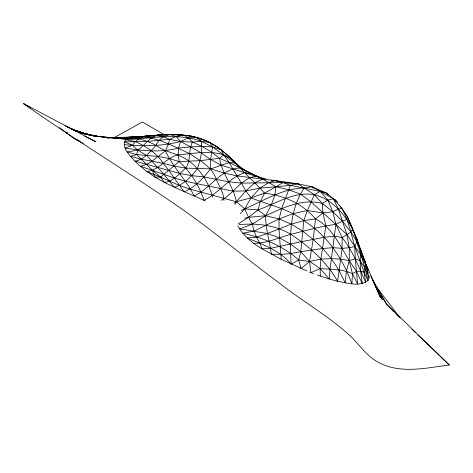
<?xml version="1.0" encoding="UTF-8"?>
<svg xmlns="http://www.w3.org/2000/svg" width="473" height="473" viewBox="0 0 473 473"><rect width="100%" height="100%" fill="white"/><g stroke="black" fill="none" stroke-linecap="round" stroke-linejoin="round"><path stroke-width="0.71" d="M170.587 134.604L161.878 134.663L133.244 137.324L129.176 138.157L126.279 139.671L124.588 141.835C123.021 147.381 127.367 152.253 130.459 156.362L141.309 159.2L163.132 163.374L174.076 166.112L185.688 168.116L210.674 168.896L224.119 173.065L236.807 175.85L275.576 180.621L297.996 183.861L311.914 186.746L320.126 191.382L327.848 200.091L332.785 211.733L335.895 224.326L342.121 237.558L342.109 248.343L337.621 281.293C347.288 282.866 359.415 287.235 368.006 280.536L369.082 278.053L368.928 275.576M339.318 205.081C348.217 217.001 350.558 232.515 354.797 246.498C354.933 259.062 356.607 271.532 357.594 284.042L352.444 273.719L349.257 260.546L349.31 247.757L346.851 234.419L338.396 209.143L333.323 198.772L326.34 192.954L311.914 186.746L309.726 186.74M271.372 180.29L275.576 180.621L282.984 182.59L290.381 185.339L320.126 191.382L333.323 198.772L342.009 208.398L347.336 216.533L352.645 228.938L356.89 239.025L356.802 241.821L364.967 267.913L368.006 280.536L364.08 272.241L354.797 246.498L346.851 234.419L310.962 201.817L300.509 194.178L288.962 189.88L275.948 186.776L262.769 179.036L229.169 162.552L219.584 158.331L211.922 152.312L202.16 146.447L192.458 142.095L180.597 141.48L169.742 139.375L163.469 136.673L155.989 135.526L147.41 135.781L139.795 136.969M237.759 225.911C243.394 235.755 252.328 243.063 261.953 248.804L270.521 248.325L301.792 241.608L324.425 237.286L334.257 236.157L342.121 237.558C352.888 250.832 358.635 267.044 365.706 282.375L364.08 272.241L360.668 271.2L356.465 271.366L352.444 273.719L351.906 283.835C342.736 258.418 327.026 235.087 303.772 220.619C288.299 208.628 268.747 204.963 250.986 197.844L245.877 190.909L229.169 162.552L223.664 154.931L221.181 149.864L217.142 146.831L218.1 147.907M223.924 200.499C223.83 192.878 219.04 185.948 216.155 179.054C211.987 166.49 199.772 160.761 189.673 153.613C171.876 145.814 153.465 134.492 133.244 137.324M342.009 208.398L338.396 209.143L332.785 211.733L322.917 212.986L315.479 218.934L313.209 239.421L309.59 261.439L310.85 272.602L313.552 273.601M289.322 182.868L282.984 182.59L275.948 186.776L274.896 194.787L271.396 204.632L265.625 215.735L252.31 224.131L239.687 228.885L267.357 233.526L279.543 237.884L290.664 244.192L300.804 251.671L309.59 261.439L320.174 268.54L329.267 279.005L337.621 281.293C326.713 261.794 309.236 246.545 290.824 234.295C275.28 225.047 256.898 223.002 239.172 224.634M345.213 213.542L347.336 216.533L346.768 219.265L335.895 224.326L330.059 269.066L329.267 279.005L317.596 275.097M364.08 272.241L365.499 264.372L364.908 261.179L356.89 239.025L351.788 227.223C356.949 242.59 363.968 257.253 368.254 272.974M306.942 270.999L281.193 259.316L261.953 248.804L259.908 243.169L256.478 237.198L254.102 231.055L252.31 224.131L248.573 217.332L244.712 208.889L236.34 201.746L189.898 189.111L179.421 185.511L160.542 177.079L152.371 170.245L136.644 154.57L137.69 150.107C146.169 144.614 152.034 132.28 164.042 135.036M239.604 166.667L231.238 158.544L223.664 154.931L219.584 158.331L200.174 160.643L179.172 161.618L169.092 158.461L158.006 156.445L136.644 154.57L130.459 156.362L134.876 161.127L180.065 173.55L191.802 175.666L203.946 176.949L228.82 181.815L241.484 183.128L282.984 182.59L297.996 183.861L314.35 194.705L322.355 203.473L332.785 211.733L342.712 221.417L350.925 232.042L356.802 241.821L354.797 246.498L360.793 254.74L365.499 264.372L369.082 278.053L364.967 267.913L360.036 260.629L355.282 258.885L349.257 260.546L340.678 259.145L331.366 258.636L320.925 259.08L309.59 261.439L301.076 268.587L298.7 259.973L300.804 251.671L303.772 220.619L307.432 210.455L314.35 194.705L320.126 191.382L326.34 192.954L328.439 194.87M233.952 203.325L236.34 201.746L250.986 197.844L264.496 193.191C283.717 195.355 302.962 203.875 315.479 218.934C332.17 227.324 339.768 245.505 349.257 260.546L346.402 271.153L345.213 282.913L338.851 270.13L331.366 258.636L322.74 248.467L313.209 239.421L302.631 231.114L291.214 224.084L279.123 218.916L265.625 215.735L248.573 217.332L244.429 218.224M238.203 223.942L248.573 217.332L258.016 209.911L260.333 201.64L264.496 193.191L275.948 186.776L290.381 185.339L297.996 183.861L299.107 184.576M264.496 193.191C253.883 181.206 241.709 170.688 231.238 158.544C221.453 149.237 210.154 141.397 197.07 137.59C187.929 134.722 178.203 134.291 169.742 139.375L168.305 144.153L165.455 150.84C157.308 156.309 150.461 164.598 140.274 166.194L134.876 161.127C144.141 159.744 150.006 151.762 156.013 145.365C158.349 139.458 163.776 135.645 169.949 134.604C186.161 133.977 202.899 137.353 216.528 146.47L214.021 145.146M290.381 185.339L281.559 208.776L279.123 218.916L278.964 228.66L281.193 259.316M233.792 161.748L231.238 158.544L221.181 149.864L212.554 147.002L201.126 141.226L197.07 137.59L188.425 137.874L180.597 141.48L178.516 148.073L178.132 154.89L179.172 161.618C190.779 171.995 199.115 185.593 204.011 200.31L205.335 200.942M243.051 169.269L246.185 171.066L212.554 147.002L209.817 142.521L201.126 141.226L192.458 142.095C188.059 150.237 191.275 160.359 185.688 168.116C179.356 173.733 173.248 181.372 164.362 182.472L154.967 177.085L146.872 171.539L140.274 166.194L174.448 178.008L185.41 181.283L233.224 191.181L245.877 190.909L260.055 188.13L275.948 186.776M235.116 204.419L236.34 201.746L245.877 190.909L254.728 182.874L262.769 179.036L264.939 179.403M240.355 213.625L244.712 208.889L250.986 197.844L260.055 188.13L268.859 182.495L275.576 180.621L277.474 181.472M313.345 188.165L311.914 186.746L304.358 187.958C289.003 210.172 289.671 238.362 291.143 264.135L298.7 259.973L309.59 261.439M239.58 166.792L235.347 163.055L229.169 162.552L210.674 168.896C203.301 177.883 195.29 187.326 184.228 191.736L164.362 182.472L160.542 177.079L146.872 171.539C159.413 170.262 166.011 157.278 178.132 154.89C193.244 153.701 208.859 150.024 223.664 154.931M179.172 161.618L160.542 177.079L154.967 177.085L152.371 170.245M342.121 237.558L350.925 232.042L352.645 228.938C344.178 213.737 331.892 199.121 314.35 194.705C294.023 191.08 276.386 203.567 258.016 209.911L244.712 208.889L241.502 210.39M221.104 200.333C233.899 193.628 241.36 177.895 256.573 176.139L265.932 179.078M258.016 209.911L265.625 215.735C283.333 207.783 302.454 198.104 322.355 203.473L327.848 200.091L333.323 198.772L335.871 201.374M113.928 137.803L142.385 121.963L164.196 134.699M244.712 208.889C264.035 200.511 282.647 188.408 304.358 187.958M354.797 246.498L349.31 247.757L342.109 248.343L333.057 247.675L322.74 248.467L300.804 251.671L290.274 253.664L281.063 254.314L271.366 254.202C269.592 241.348 265.56 228.831 265.625 215.735M258.335 177.003L221.092 165.142L210.591 159.507L201.019 152.732L180.597 141.48C162.215 146.34 142.964 146.328 124.139 144.626M152.04 135.828C144.153 134.663 136.792 138.778 132.517 145.282L124.984 148.019C142.586 150.84 161.092 152.749 178.516 148.073C189.809 146.813 201.208 145.938 212.554 147.002L210.591 159.507L210.674 168.896M169.742 139.375C155.31 140.061 140.457 143.922 126.279 139.671C151.177 138.554 176.884 132.57 201.126 141.226C202.97 150.077 200.321 160.122 197.495 168.589C191.464 176.459 184.062 184.411 174.295 187.32L163.753 174.129L146.488 155.292L137.69 150.107L127.125 151.957L136.644 154.57M381.037 294.933L386.672 304.31L449.35 365.014C426.676 367.817 401.754 373.972 380.144 363.229C367.627 357.446 360.071 345.515 350.511 336.185C328.51 315.858 302.022 301.082 278.573 282.487C248.916 260.623 220.572 237.026 190.773 215.351C136.183 176.482 78.311 142.485 23.65 103.693L95.936 141.794L84.726 136.283M315.479 218.934L303.772 220.619L291.214 224.084L267.357 233.526L256.478 237.198L247.148 237.949C262.905 244.523 279.91 250.589 291.143 264.135M335.895 224.326C320.647 226.419 305.759 230.605 290.824 234.295C278.544 237.612 266.547 243.648 253.587 243.258M154.115 135.656L161.878 134.663M175.666 134.669L181.384 135.059M118.865 137.88L141.699 136.295M120.615 137.885L124.99 137.59M127.905 137.401L138.837 136.673L110.783 137.862M192.458 142.095L188.425 137.874L183.601 135.047L169.949 134.604L129.176 138.157C138.66 137.903 147.724 140.984 156.013 145.365C165.982 152.844 179.007 153.4 188.928 161.021C200.824 169.807 208.853 183.086 212.696 197.194M76.815 139.31L75.337 139.369L73.622 138.252L59.533 127.627M107.826 137.992L109.304 137.927M77.554 139.293L75.337 139.369L83.278 143.42M107.814 138.205L109.293 138.151M116.671 137.885L135.863 137.194L109.831 137.678L132.789 137.826L107.743 137.436L129.643 138.518L104.143 137.146L93.199 135.899M175.672 134.569L179.143 135.065M93.163 135.869L126.445 139.233L101.257 136.839L88.989 134.894M187.781 135.816L192.044 136.319L198.317 138.264M88.995 134.971L98.378 136.49L83.419 133.475M320.298 276.09L320.174 268.54L320.925 259.08L325.856 225.704L322.917 212.986L307.432 210.455L293.118 213.63L279.123 218.916L254.102 231.055L242.826 233.213C263.266 237.925 282.913 245.812 298.7 259.973M84.833 133.877L95.511 136.082L79.015 132.056M78.613 132.091L92.673 135.615L77.69 131.595M77.288 131.559L91.265 135.367L74.947 130.637M75.964 131.015L89.864 135.101L73.954 130.164M169.949 134.604L176.358 136.573L180.597 141.48M199.712 138.695L205.294 140.422L208.41 142.107M74.639 130.471L88.475 134.823L72.635 129.59M72.635 129.685L87.091 134.533L71.322 129.017M71.322 129.117L85.719 134.237L70.69 128.691M65.032 125.753L81.575 133.244L71.388 129.04L84.354 133.918L70.725 128.638M71.393 129.028L82.976 133.593L70.731 128.621M67.332 127.243L69.371 128.071M309.549 272.064L310.85 272.602L320.174 268.54C330.958 269.527 342.493 268.906 352.444 273.719M258.713 177.192L239.977 167.986C220.448 168.778 210.597 188.532 194.107 195.988L184.228 191.736C177.032 182.407 170.759 172.397 163.132 163.374C156.918 153.033 146.287 146.66 135.615 141.711L124.588 141.835L132.517 145.282L137.69 150.107M23.65 103.693L30.42 107.797M205.294 140.422L206.423 141.35M217.142 146.831L218.23 147.753M225.887 154.198L227.531 155.582M252.322 174.72L250.826 173.331L244.506 172.728C228.719 178.102 218.857 193.031 204.011 200.31L194.107 195.988C186.285 179.781 172.751 167.253 165.455 150.84M411.806 329.184L415.324 332.519M417.819 334.89L449.35 365.014M394.364 312.186L386.672 304.31L372.21 279.058L382.355 299.722L370.797 275.925L380.416 297.505L366.049 264.247L368.083 269.527M395.901 313.759L398.976 316.91M334.872 199.115L337.734 202.243M376.289 286.715L400.146 317.856M364.145 260.073L364.908 261.179L366.498 266.689M349.257 260.546L356.465 271.366L362.217 283.552C360.852 272.891 359.013 262.042 361.254 251.376L360.272 249.401M377.655 289.31L378.406 290.564M379.535 292.438L380.286 293.686M347.336 216.533L351.51 226.555M360.201 249.401L364.908 261.179L366.067 265.891M356.89 239.025L359.941 248.745M236.34 201.746C233.597 186.161 221.825 174.023 219.584 158.331M322.355 203.473L322.917 212.986M79.086 140.641L77.613 140.741L79.068 140.647M67.55 132.895L66.09 132.724L67.556 132.895"/></g></svg>
